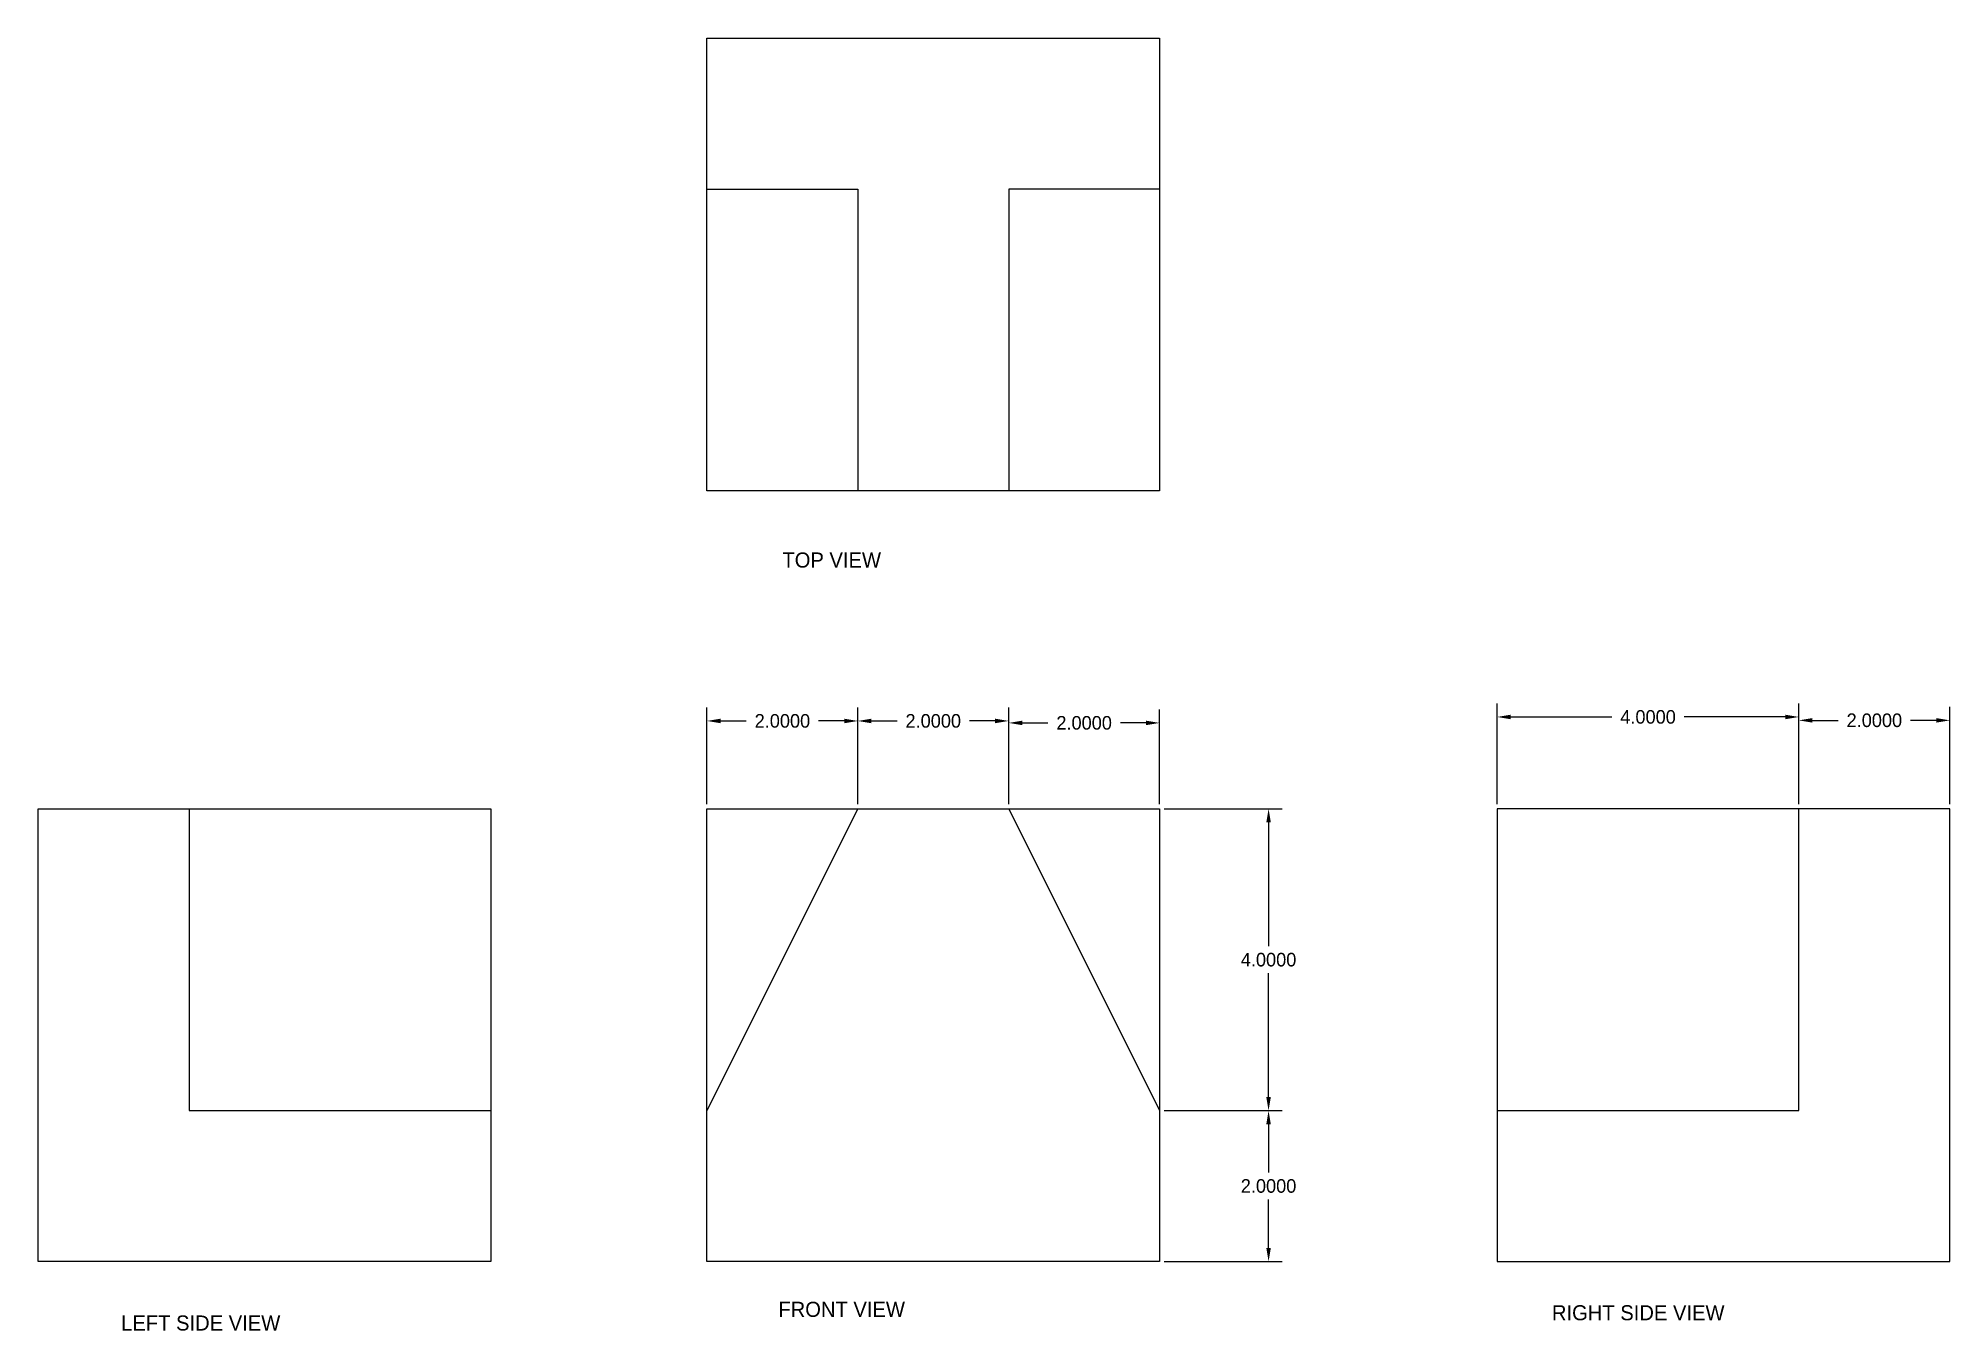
# Model space of a CAD drawing. Header units: inches. Extents: x -2.7 to 22.6, y 25.6 to 42.7.
import ezdxf

# ---------------------------------------------------------------- set-up
doc = ezdxf.new("R2010")
doc.units = ezdxf.units.IN
doc.header["$MEASUREMENT"] = 0
doc.dimstyles.get("Standard").update_dxf_attribs({"dimtxt": 0.18, "dimasz": 0.18, "dimexe": 0.18, "dimexo": 0.0625, "dimgap": 0.09, "dimtad": 0, "dimtih": 1, "dimtoh": 1, "dimdec": 4, "dimzin": 0, "dimdsep": 46, "dimtxsty": 'Standard', "dimcen": 0.09, "dimadec": 0, "dimazin": 0, "dimtfac": 1, "dimtdec": 4, "dimtofl": 0, "dimtmove": 0, "dimatfit": 3, "dimfxl": 0, "dimtolj": 1, "dimtzin": 0, "dimarcsym": 0})

# ---------------------------------------------------------------- blocks, each defined once
blk = doc.blocks.new('*D2')
at = {"color": 0, "lineweight": -2}
for p, q in [((6.136, 32.549), (6.136, 33.831)), ((8.136, 32.549), (8.136, 33.831)), ((6.316, 33.651), (6.656, 33.651)), ((7.956, 33.651), (7.616, 33.651))]:
    blk.add_line(p, q, dxfattribs=at)
at = {"color": 0}
for points in [[(6.316, 33.681), (6.316, 33.621), (6.136, 33.651)], [(7.956, 33.681), (7.956, 33.621), (8.136, 33.651)]]:
    blk.add_solid(points, dxfattribs=at)
at = {"layer": 'Defpoints', "color": 0}
for p in [(8.136, 33.651), (6.136, 32.486), (8.136, 32.486)]:
    blk.add_point(p, dxfattribs=at)
at = {"color": 0, "insert": (7.136, 33.651), "char_height": 0.18, "attachment_point": 5}
blk.add_mtext('\\A1;2.0000', dxfattribs=at)
blk = doc.blocks.new('*D3')
at = {"color": 0, "lineweight": -2}
for p, q in [((8.136, 32.611), (8.136, 33.831)), ((10.136, 32.549), (10.136, 33.831)), ((8.316, 33.651), (8.656, 33.651)), ((9.956, 33.651), (9.616, 33.651))]:
    blk.add_line(p, q, dxfattribs=at)
at = {"color": 0}
for points in [[(8.316, 33.681), (8.316, 33.621), (8.136, 33.651)], [(9.956, 33.681), (9.956, 33.621), (10.136, 33.651)]]:
    blk.add_solid(points, dxfattribs=at)
at = {"layer": 'Defpoints', "color": 0}
for p in [(10.136, 33.651), (8.136, 32.549), (10.136, 32.486)]:
    blk.add_point(p, dxfattribs=at)
at = {"color": 0, "insert": (9.136, 33.651), "char_height": 0.18, "attachment_point": 5}
blk.add_mtext('\\A1;2.0000', dxfattribs=at)
blk = doc.blocks.new('*D4')
at = {"color": 0, "lineweight": -2}
for p, q in [((10.136, 32.611), (10.136, 33.805)), ((12.136, 32.549), (12.136, 33.805)), ((10.316, 33.625), (10.656, 33.625)), ((11.956, 33.625), (11.616, 33.625))]:
    blk.add_line(p, q, dxfattribs=at)
at = {"color": 0}
for points in [[(10.316, 33.655), (10.316, 33.595), (10.136, 33.625)], [(11.956, 33.655), (11.956, 33.595), (12.136, 33.625)]]:
    blk.add_solid(points, dxfattribs=at)
at = {"layer": 'Defpoints', "color": 0}
for p in [(12.136, 33.625), (10.136, 32.549), (12.136, 32.486)]:
    blk.add_point(p, dxfattribs=at)
at = {"color": 0, "insert": (11.136, 33.625), "char_height": 0.18, "attachment_point": 5}
blk.add_mtext('\\A1;2.0000', dxfattribs=at)
blk = doc.blocks.new('*D5')
at = {"color": 0, "lineweight": -2}
for p, q in [((12.198, 32.486), (13.761, 32.486)), ((13.581, 32.306), (13.581, 30.666)), ((13.581, 28.666), (13.581, 30.306)), ((12.198, 28.486), (13.761, 28.486))]:
    blk.add_line(p, q, dxfattribs=at)
at = {"color": 0}
for points in [[(13.551, 32.306), (13.611, 32.306), (13.581, 32.486)], [(13.551, 28.666), (13.611, 28.666), (13.581, 28.486)]]:
    blk.add_solid(points, dxfattribs=at)
at = {"layer": 'Defpoints', "color": 0}
for p in [(12.136, 32.486), (12.136, 28.486), (13.581, 28.486)]:
    blk.add_point(p, dxfattribs=at)
at = {"color": 0, "insert": (13.581, 30.486), "char_height": 0.18, "attachment_point": 5}
blk.add_mtext('\\A1;4.0000', dxfattribs=at)
blk = doc.blocks.new('*D6')
at = {"color": 0, "lineweight": -2}
for p, q in [((12.261, 28.486), (13.761, 28.486)), ((13.581, 28.306), (13.581, 27.666)), ((13.581, 26.666), (13.581, 27.306)), ((12.198, 26.486), (13.761, 26.486))]:
    blk.add_line(p, q, dxfattribs=at)
at = {"color": 0}
for points in [[(13.551, 28.306), (13.611, 28.306), (13.581, 28.486)], [(13.551, 26.666), (13.611, 26.666), (13.581, 26.486)]]:
    blk.add_solid(points, dxfattribs=at)
at = {"layer": 'Defpoints', "color": 0}
for p in [(12.198, 28.486), (13.581, 28.486), (12.136, 26.486)]:
    blk.add_point(p, dxfattribs=at)
at = {"color": 0, "insert": (13.581, 27.486), "char_height": 0.18, "attachment_point": 5}
blk.add_mtext('\\A1;2.0000', dxfattribs=at)
blk = doc.blocks.new('*D7')
at = {"color": 0, "lineweight": -2}
for p, q in [((16.612, 32.549), (16.612, 33.884)), ((16.792, 33.704), (18.132, 33.704)), ((20.432, 33.704), (19.092, 33.704)), ((20.612, 32.549), (20.612, 33.884))]:
    blk.add_line(p, q, dxfattribs=at)
at = {"color": 0}
for points in [[(16.792, 33.734), (16.792, 33.674), (16.612, 33.704)], [(20.432, 33.734), (20.432, 33.674), (20.612, 33.704)]]:
    blk.add_solid(points, dxfattribs=at)
at = {"layer": 'Defpoints', "color": 0}
for p in [(20.612, 33.704), (16.612, 32.486), (20.612, 32.486)]:
    blk.add_point(p, dxfattribs=at)
at = {"color": 0, "insert": (18.612, 33.704), "char_height": 0.18, "attachment_point": 5}
blk.add_mtext('\\A1;4.0000', dxfattribs=at)
blk = doc.blocks.new('*D8')
at = {"color": 0, "lineweight": -2}
for p, q in [((20.612, 32.549), (20.612, 33.839)), ((22.612, 32.549), (22.612, 33.839)), ((20.792, 33.659), (21.132, 33.659)), ((22.432, 33.659), (22.092, 33.659))]:
    blk.add_line(p, q, dxfattribs=at)
at = {"color": 0}
for points in [[(20.792, 33.689), (20.792, 33.629), (20.612, 33.659)], [(22.432, 33.689), (22.432, 33.629), (22.612, 33.659)]]:
    blk.add_solid(points, dxfattribs=at)
at = {"layer": 'Defpoints', "color": 0}
for p in [(22.612, 33.659), (20.612, 32.486), (22.612, 32.486)]:
    blk.add_point(p, dxfattribs=at)
at = {"color": 0, "insert": (21.612, 33.659), "char_height": 0.18, "attachment_point": 5}
blk.add_mtext('\\A1;2.0000', dxfattribs=at)

msp = doc.modelspace()

# ---------------------------------------------------------------- linework, layer by layer
for p, q in [((6.13582, 40.70091), (6.13582, 42.70091)), ((6.13582, 42.70091), (12.13582, 42.70091)), ((12.13582, 42.70091), (12.13582, 40.70091)), ((6.13582, 36.70091), (6.13582, 40.70091)), ((6.13582, 40.70091), (8.13582, 40.70091)), ((8.13582, 40.70091), (8.13582, 36.70091)), ((12.13582, 40.70091), (10.13582, 40.70091)), ((10.13582, 40.70091), (10.13582, 36.70091)), ((12.13582, 40.70091), (12.13582, 36.70091)), ((8.13582, 36.70091), (6.13582, 36.70091)), ((10.13582, 36.70091), (8.13582, 36.70091)), ((12.13582, 36.70091), (10.13582, 36.70091)), ((-2.72961, 26.48646), (-2.72961, 32.48646)), ((-2.72961, 32.48646), (-0.72961, 32.48646)), ((-0.72961, 32.48646), (3.27039, 32.48646)), ((-0.72961, 32.48646), (-0.72961, 28.48646)), ((3.27039, 32.48646), (3.27039, 28.48646)), ((6.13582, 32.48646), (8.13582, 32.48646)), ((6.13582, 28.48646), (6.13582, 32.48646)), ((8.13582, 32.48646), (6.13582, 28.48646)), ((8.13582, 32.48646), (10.13582, 32.48646)), ((10.13582, 32.48646), (12.13582, 32.48646)), ((10.13582, 32.48646), (12.13582, 28.48646)), ((12.13582, 32.48646), (12.13582, 28.48646)), ((20.61182, 32.48646), (16.61182, 32.48646)), ((16.61182, 32.48646), (16.61182, 28.48646)), ((22.61182, 32.48646), (20.61182, 32.48646)), ((20.61182, 28.48646), (20.61182, 32.48646)), ((22.61182, 26.48646), (22.61182, 32.48646)), ((-0.72961, 28.48646), (3.27039, 28.48646)), ((3.27039, 28.48646), (3.27039, 26.48646)), ((6.13582, 26.48646), (6.13582, 28.48646)), ((12.13582, 28.48646), (12.13582, 28.48646)), ((12.13582, 28.48646), (12.13582, 26.48646)), ((16.61182, 28.48646), (16.61182, 26.48646)), ((16.61182, 28.48646), (20.61182, 28.48646)), ((3.27039, 26.48646), (-2.72961, 26.48646)), ((8.13582, 26.48646), (6.13582, 26.48646)), ((10.13582, 26.48646), (8.13582, 26.48646)), ((12.13582, 26.48646), (10.13582, 26.48646)), ((16.61182, 26.48646), (22.61182, 26.48646))]:
    msp.add_line(p, q)

# ---------------------------------------------------------------- texts
at = {"char_height": 0.2, "attachment_point": 1}
for s, insert, width in [('TOP VIEW', (7.13582, 35.88453), 4.3024711), ('FRONT VIEW', (7.0819, 25.95193), 6.3984413), ('RIGHT SIDE VIEW', (17.33756, 25.90658), 4.1294904), ('LEFT SIDE VIEW', (-1.63087, 25.77051), 3.8118374)]:
    msp.add_mtext(s, dxfattribs=dict(at, insert=insert, width=width))

# ---------------------------------------------------------------- dimensions: what is measured, and where the dimension line sits
for base, p1, p2, picture, middle in [((8.13582, 33.65071), (6.13582, 32.48646), (8.13582, 32.48646), '*D2', (7.13582, 33.65071)), ((10.13582, 33.65071), (8.13582, 32.54896), (10.13582, 32.48646), '*D3', (9.13582, 33.65071)), ((12.13582, 33.6254), (10.13582, 32.54896), (12.13582, 32.48646), '*D4', (11.13582, 33.6254)), ((20.61182, 33.70437), (16.61182, 32.48646), (20.61182, 32.48646), '*D7', (18.61182, 33.70437)), ((22.61182, 33.65901), (20.61182, 32.48646), (22.61182, 32.48646), '*D8', (21.61182, 33.65901))]:
    dim = msp.add_linear_dim(base=base, p1=p1, p2=p2, dimstyle='Standard')
    dim.commit()
    dim.dimension.update_dxf_attribs({"geometry": picture, "text_midpoint": middle})
for p1, p2, picture, middle in [((12.13582, 32.48646), (12.13582, 28.48646), '*D5', (13.58093, 30.48646)), ((12.13582, 26.48646), (12.19832, 28.48646), '*D6', (13.58093, 27.48646))]:
    dim = msp.add_linear_dim(base=(13.58093, 28.48646), p1=p1, p2=p2, angle=90, dimstyle='Standard')
    dim.commit()
    dim.dimension.update_dxf_attribs({"geometry": picture, "text_midpoint": middle})

doc.saveas('drawing.dxf')
